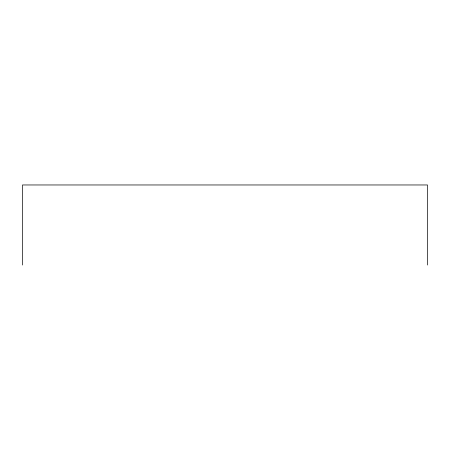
<?xml version="1.0" encoding="UTF-8"?>
<svg xmlns="http://www.w3.org/2000/svg" width="450" height="450" viewBox="0 0 450 450"><rect width="100%" height="100%" fill="white"/><g stroke="black" fill="none" stroke-linecap="round" stroke-linejoin="round"><path stroke-width="0.67" d="M427.5 265.033L427.5 184.967L22.5 184.967L22.5 265.033"/></g></svg>
